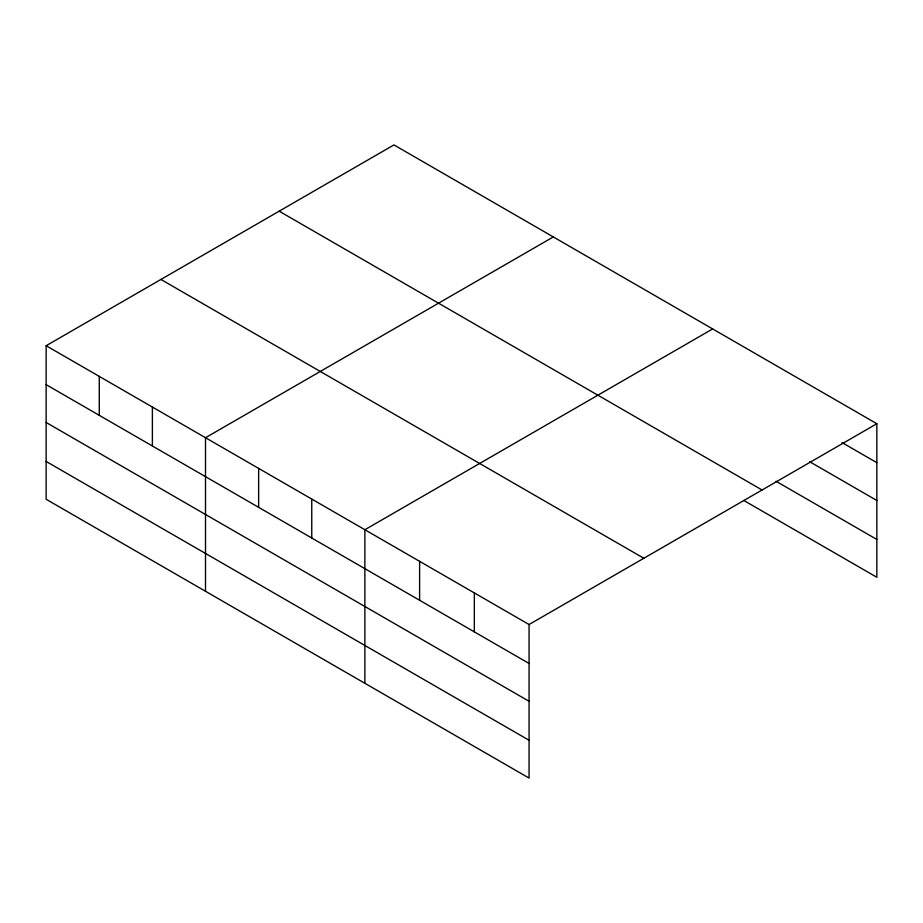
<?xml version="1.0" encoding="UTF-8"?>
<svg xmlns="http://www.w3.org/2000/svg" width="923" height="923" viewBox="0 0 923 923"><rect width="100%" height="100%" fill="white"/><g stroke="black" fill="none" stroke-linecap="round" stroke-linejoin="round"><path stroke-width="1.38" d="M46.15 345.721L529.064 624.525L529.064 778.077L46.15 499.274L46.15 345.721L393.936 144.923L876.85 423.726L876.85 577.279L743.753 500.439M553.304 236.934L205.506 437.721L205.506 591.274M712.66 328.934L364.873 529.733L364.873 683.285M529.064 624.525L876.85 423.726M842.018 442.567L876.85 462.677M809.679 461.719L876.85 500.497M776.093 481.298L876.85 539.459M279.173 211.182L762.075 489.998M160.925 279.45L643.827 558.265M46.15 384.66L529.064 663.464M46.15 422.48L529.064 701.284M46.15 461.454L529.064 740.258M474.33 592.924L474.33 631.863M419.607 561.322L419.607 600.273M311.755 499.055L311.755 538.005M258.636 468.388L258.636 507.338M152.387 407.055L152.387 445.994M99.269 376.388L99.269 415.327"/></g></svg>
